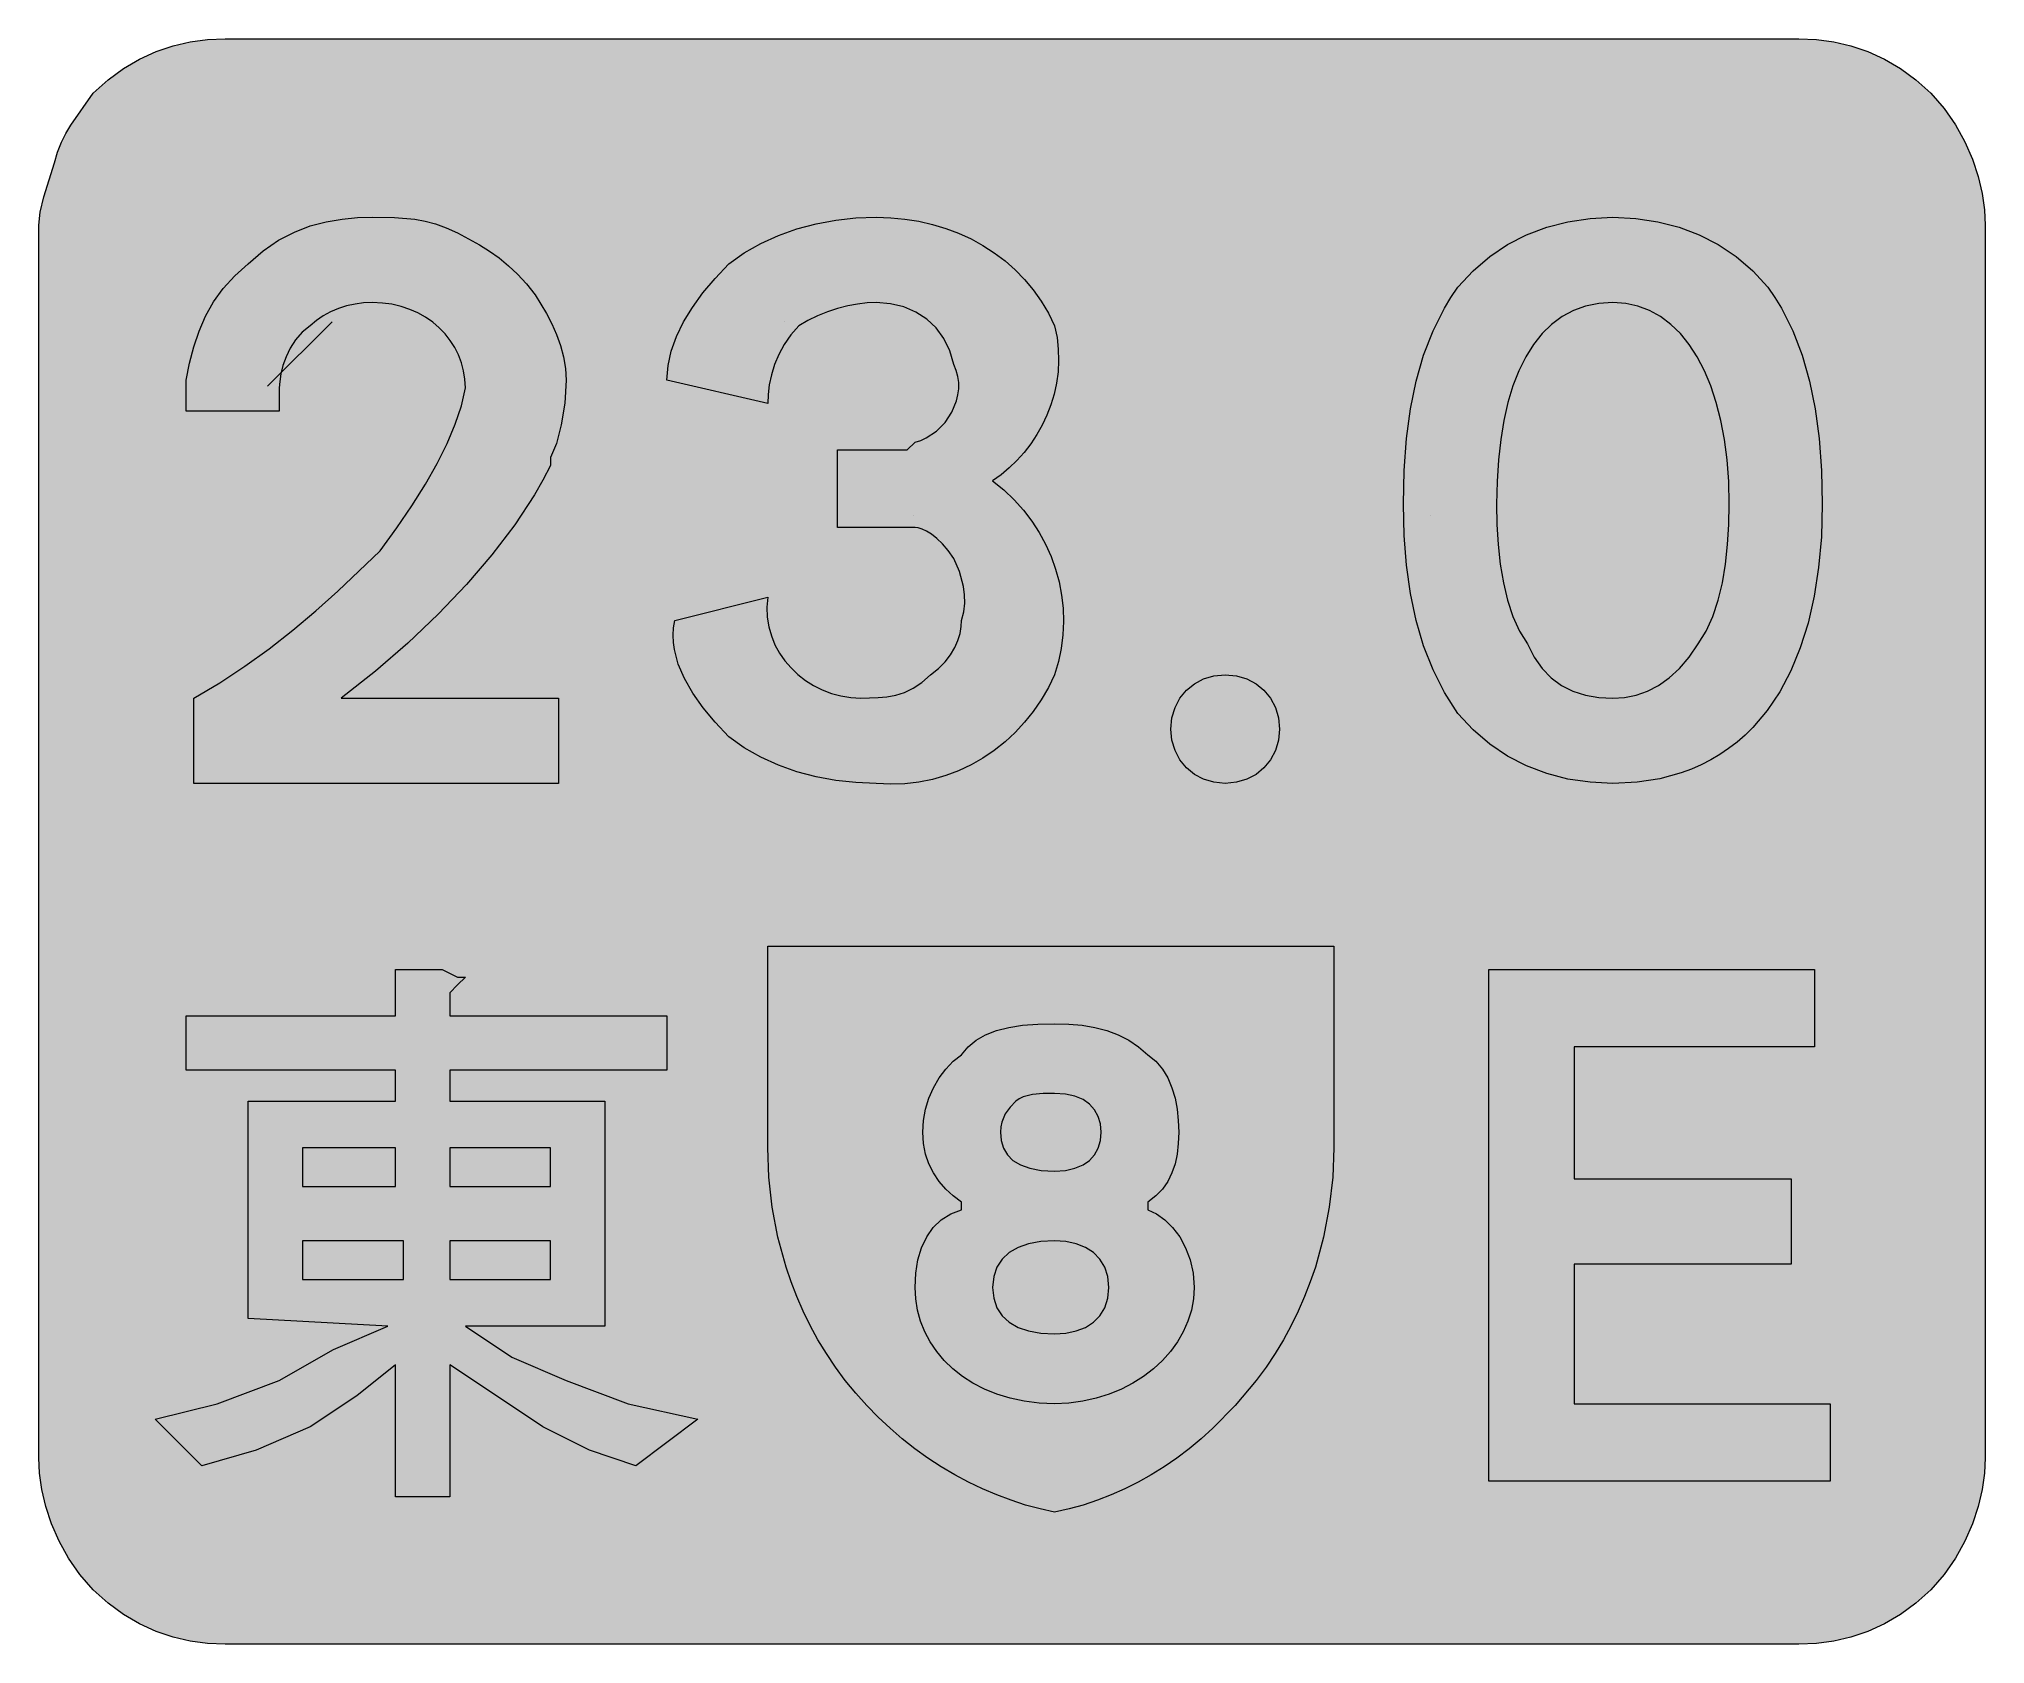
# Model space of a CAD drawing. Header units: metres. Extents: x 133 to 434, y 11 to 259.
import ezdxf

# ---------------------------------------------------------------- set-up
doc = ezdxf.new("R2010")
doc.units = ezdxf.units.M
for name, color, linetype, true_color in [('FILL_BLACK_000000', 7, 'Continuous', 0x000000), ('FILL_LIME_00FF00', 7, 'Continuous', 0x00ff00), ('FILL_WHITE_FFFFFF', 7, 'Continuous', 0xffffff), ('FILL_YELLOW_FFFF00', 7, 'Continuous', 0xffff00), ('STROKE_WHITE_FFFFFF', 7, 'Continuous', 0xffffff)]:
    doc.layers.add(name, color=color, linetype=linetype, true_color=true_color)

msp = doc.modelspace()

# ---------------------------------------------------------------- hatches: boundary and pattern name
at = {"layer": 'FILL_BLACK_000000', "true_color": 0x000000}
h = msp.add_hatch(color=7, dxfattribs=at)
h.dxf.hatch_style = 1
h.paths.add_polyline_path([(283.35, 49.08), (281.31, 49.7), (279.39, 50.48), (277.61, 51.4), (275.98, 52.46), (274.5, 53.64), (273.17, 54.93), (272, 56.33), (271, 57.81), (270.17, 59.38), (269.51, 61.01), (269.04, 62.71), (268.75, 64.46), (268.65, 66.24), (268.76, 68.43), (269.1, 70.48), (269.66, 72.36), (270.45, 74.04), (271.46, 75.5), (272.7, 76.7), (274.16, 77.63), (275.85, 78.24), (275.85, 79.44), (274.56, 80.4), (273.39, 81.46), (272.37, 82.65), (271.5, 83.94), (270.8, 85.35), (270.28, 86.86), (269.96, 88.5), (269.85, 90.24), (269.96, 92.04), (270.28, 93.8), (270.8, 95.51), (271.5, 97.14), (272.37, 98.65), (273.39, 100.03), (274.56, 101.23), (275.85, 102.24), (276.86, 103.48), (278.1, 104.51), (279.56, 105.34), (281.25, 105.99), (283.16, 106.47), (285.3, 106.8), (287.66, 106.98), (290.25, 107.04), (292.44, 106.98), (294.53, 106.8), (296.49, 106.47), (298.35, 105.99), (300.09, 105.34), (301.73, 104.51), (303.24, 103.48), (304.65, 102.24), (305.89, 101.23), (306.92, 100.03), (307.75, 98.65), (308.4, 97.14), (308.88, 95.51), (309.21, 93.8), (309.39, 92.04), (309.45, 90.24), (309.39, 88.5), (309.21, 86.86), (308.88, 85.35), (308.4, 83.94), (307.75, 82.65), (306.92, 81.46), (305.89, 80.4), (304.65, 79.44), (304.65, 78.24), (305.99, 77.63), (307.29, 76.7), (308.51, 75.5), (309.6, 74.04), (310.52, 72.36), (311.23, 70.48), (311.69, 68.43), (311.85, 66.24), (311.74, 64.46), (311.41, 62.71), (310.88, 61.01), (310.16, 59.38), (309.26, 57.81), (308.18, 56.33), (306.94, 54.93), (305.55, 53.64), (304.02, 52.46), (302.36, 51.4), (300.58, 50.48), (298.69, 49.7), (296.7, 49.08), (294.62, 48.62), (292.47, 48.34), (290.25, 48.24), (287.83, 48.34), (285.53, 48.62), (283.35, 49.08)])
h.paths.add_polyline_path([(284.58, 72.43), (283.2, 71.64), (282.11, 70.63), (281.31, 69.39), (280.82, 67.93), (280.65, 66.24), (280.82, 64.55), (281.31, 63.09), (282.11, 61.85), (283.2, 60.84), (284.58, 60.05), (286.22, 59.49), (288.11, 59.15), (290.25, 59.04), (291.99, 59.15), (293.59, 59.49), (295.02, 60.05), (296.25, 60.84), (297.26, 61.85), (298.01, 63.09), (298.49, 64.55), (298.65, 66.24), (298.49, 67.93), (298.01, 69.39), (297.26, 70.63), (296.25, 71.64), (295.02, 72.43), (293.59, 72.99), (291.99, 73.33), (290.25, 73.44), (288.11, 73.33), (286.22, 72.99), (284.58, 72.43)], flags=16)
h.paths.add_polyline_path([(297, 92.7), (296.44, 93.72), (295.65, 94.59), (294.64, 95.29), (293.4, 95.81), (291.94, 96.13), (290.25, 96.24), (288.47, 96.22), (286.8, 96.09), (285.36, 95.73), (284.75, 95.44), (284.25, 95.04), (283.37, 94.12), (282.6, 93.09), (282.06, 91.83), (281.9, 91.09), (281.85, 90.24), (281.96, 88.95), (282.32, 87.78), (282.93, 86.76), (283.8, 85.89), (284.96, 85.19), (286.41, 84.67), (288.17, 84.35), (290.25, 84.24), (291.94, 84.35), (293.4, 84.67), (294.64, 85.19), (295.65, 85.89), (296.44, 86.76), (297, 87.78), (297.34, 88.95), (297.45, 90.24), (297.34, 91.53), (297, 92.7)], flags=16)
at = {"layer": 'FILL_LIME_00FF00', "true_color": 0x00ff00}
h = msp.add_hatch(color=7, dxfattribs=at)
h.dxf.hatch_style = 1
h.paths.add_polyline_path([(405.45, 259.44), (408.15, 259.33), (410.83, 258.97), (413.49, 258.36), (416.1, 257.49), (418.66, 256.33), (421.14, 254.88), (423.55, 253.12), (425.85, 251.04), (427.93, 248.69), (429.69, 246.16), (431.14, 243.53), (432.3, 240.84), (433.17, 238.15), (433.78, 235.51), (434.14, 232.99), (434.25, 230.64), (434.25, 39.84), (434.14, 37.49), (433.78, 34.96), (433.17, 32.33), (432.3, 29.64), (431.14, 26.95), (429.69, 24.31), (427.93, 21.79), (425.85, 19.44), (423.55, 17.36), (421.14, 15.6), (418.66, 14.15), (416.1, 12.99), (413.49, 12.12), (410.83, 11.51), (408.15, 11.15), (405.45, 11.04), (161.85, 11.04), (159.15, 11.15), (156.47, 11.51), (153.81, 12.12), (151.2, 12.99), (148.64, 14.15), (146.16, 15.6), (143.75, 17.36), (141.45, 19.44), (139.37, 21.79), (137.61, 24.31), (136.16, 26.95), (135, 29.64), (134.13, 32.33), (133.52, 34.96), (133.16, 37.49), (133.05, 39.84), (133.05, 230.64), (133.26, 232.65), (133.8, 234.99), (135.45, 240.24), (135.95, 241.93), (136.56, 243.45), (137.24, 244.82), (138, 246.09), (141.45, 251.04), (143.75, 253.12), (146.16, 254.88), (148.64, 256.33), (151.2, 257.49), (153.81, 258.36), (156.47, 258.97), (159.15, 259.33), (161.85, 259.44), (405.45, 259.44)])
at = {"layer": 'FILL_WHITE_FFFFFF', "true_color": 0xffffff}
h = msp.add_hatch(color=7, dxfattribs=at)
h.dxf.hatch_style = 1
h.paths.add_polyline_path([(155.85, 201.84), (155.85, 206.64), (156.36, 209.28), (157.01, 211.81), (157.83, 214.23), (158.85, 216.54), (160.09, 218.73), (161.59, 220.81), (163.36, 222.78), (165.45, 224.64), (167.75, 226.67), (170.14, 228.3), (172.58, 229.55), (175.05, 230.49), (177.52, 231.14), (179.96, 231.56), (182.35, 231.78), (184.65, 231.84), (188.06, 231.8), (191.25, 231.54), (192.83, 231.25), (194.44, 230.83), (196.1, 230.23), (197.85, 229.44), (201.24, 227.6), (202.81, 226.61), (204.3, 225.54), (205.74, 224.35), (207.13, 223.03), (208.5, 221.53), (209.85, 219.84), (211.61, 216.93), (212.42, 215.35), (213.15, 213.69), (213.76, 211.98), (214.24, 210.22), (214.54, 208.44), (214.65, 206.64), (214.44, 203.08), (213.9, 199.74), (213.13, 196.85), (212.25, 194.64), (212.25, 193.44), (211.06, 191.18), (209.73, 188.89), (206.68, 184.27), (203.16, 179.62), (199.2, 174.99), (194.85, 170.41), (190.14, 165.93), (185.13, 161.6), (179.85, 157.44), (213.45, 157.44), (213.45, 144.24), (157.05, 144.24), (157.05, 157.44), (161.04, 159.8), (164.93, 162.35), (168.69, 165.08), (172.35, 167.94), (175.89, 170.92), (179.33, 173.98), (185.85, 180.24), (188.44, 183.78), (190.78, 187.21), (192.87, 190.53), (194.7, 193.74), (196.24, 196.83), (197.49, 199.81), (198.43, 202.68), (199.05, 205.44), (198.98, 206.77), (198.78, 208.07), (198.44, 209.33), (197.98, 210.54), (197.4, 211.69), (196.71, 212.78), (195.91, 213.8), (195, 214.74), (194, 215.6), (192.9, 216.36), (191.71, 217.03), (190.44, 217.59), (189.1, 218.04), (187.68, 218.37), (186.2, 218.57), (184.65, 218.64), (183.3, 218.58), (181.97, 218.41), (180.66, 218.13), (179.4, 217.74), (178.19, 217.23), (177.06, 216.61), (176, 215.88), (175.05, 215.04), (173.81, 214.04), (172.78, 212.86), (171.95, 211.58), (171.3, 210.24), (170.82, 208.9), (170.49, 207.61), (170.31, 206.44), (170.25, 205.44), (170.25, 201.84), (155.85, 201.84)])
h = msp.add_hatch(color=7, dxfattribs=at)
h.dxf.hatch_style = 1
h.paths.add_polyline_path([(256.65, 183.84), (256.65, 195.84), (266.25, 195.84), (267.45, 195.84), (268.65, 197.04), (269.53, 197.32), (270.38, 197.7), (271.95, 198.75), (273.29, 200.1), (274.35, 201.69), (275.07, 203.45), (275.29, 204.37), (275.4, 205.31), (275.4, 206.25), (275.28, 207.2), (275.03, 208.13), (274.65, 209.04), (274.04, 211.18), (273.11, 213.07), (271.91, 214.71), (270.45, 216.09), (268.77, 217.18), (266.89, 217.98), (264.84, 218.47), (262.65, 218.64), (261.25, 218.58), (259.76, 218.41), (258.22, 218.13), (256.65, 217.74), (255.08, 217.23), (253.54, 216.61), (252.05, 215.88), (250.65, 215.04), (249.41, 213.64), (248.38, 212.15), (247.55, 210.61), (246.9, 209.04), (246.42, 207.47), (246.09, 205.93), (245.91, 204.44), (245.85, 203.04), (230.25, 206.64), (230.42, 208.89), (230.91, 211.14), (231.71, 213.39), (232.8, 215.64), (234.18, 217.89), (235.82, 220.14), (237.71, 222.39), (239.85, 224.64), (242.21, 226.33), (244.76, 227.79), (247.49, 229.03), (250.35, 230.04), (253.33, 230.83), (256.39, 231.39), (259.5, 231.73), (262.65, 231.84), (264.88, 231.77), (267.08, 231.56), (269.24, 231.22), (271.35, 230.73), (273.4, 230.12), (275.39, 229.37), (277.31, 228.5), (279.15, 227.49), (280.91, 226.36), (282.57, 225.1), (284.14, 223.72), (285.6, 222.22), (286.95, 220.6), (288.18, 218.86), (289.28, 217.01), (290.25, 215.04), (290.62, 213.24), (290.82, 211.45), (290.87, 209.67), (290.78, 207.91), (290.54, 206.19), (290.17, 204.49), (289.67, 202.84), (289.05, 201.24), (288.32, 199.69), (287.48, 198.21), (286.55, 196.8), (285.53, 195.46), (284.42, 194.21), (283.23, 193.06), (281.97, 192), (280.65, 191.04), (282.38, 189.64), (283.97, 188.13), (285.41, 186.52), (286.71, 184.83), (287.86, 183.07), (288.86, 181.23), (289.7, 179.34), (290.4, 177.39), (290.94, 175.4), (291.33, 173.38), (291.55, 171.33), (291.62, 169.27), (291.52, 167.2), (291.26, 165.13), (290.84, 163.08), (290.25, 161.04), (289.28, 159.06), (288.18, 157.17), (286.95, 155.38), (285.6, 153.69), (284.14, 152.12), (282.57, 150.66), (280.91, 149.33), (279.15, 148.14), (277.31, 147.09), (275.39, 146.18), (273.4, 145.43), (271.35, 144.84), (269.24, 144.42), (267.08, 144.17), (264.88, 144.11), (262.65, 144.24), (259.5, 144.35), (256.39, 144.69), (253.33, 145.25), (250.35, 146.04), (247.49, 147.05), (244.76, 148.29), (242.21, 149.75), (239.85, 151.44), (237.72, 153.69), (235.84, 155.94), (234.24, 158.19), (232.95, 160.44), (232, 162.69), (231.41, 164.94), (231.27, 166.06), (231.22, 167.19), (231.28, 168.31), (231.45, 169.44), (245.85, 173.04), (245.72, 171.48), (245.78, 169.96), (246.01, 168.48), (246.41, 167.06), (246.97, 165.7), (247.66, 164.41), (248.5, 163.21), (249.45, 162.09), (250.52, 161.07), (251.69, 160.16), (252.95, 159.37), (254.29, 158.7), (255.7, 158.16), (257.17, 157.77), (258.69, 157.52), (260.25, 157.44), (262.95, 157.5), (264.3, 157.63), (265.65, 157.89), (267, 158.32), (268.35, 158.96), (269.7, 159.85), (271.05, 161.04), (272.29, 161.99), (273.32, 163.03), (274.15, 164.12), (274.8, 165.24), (275.28, 166.36), (275.61, 167.45), (275.79, 168.49), (275.85, 169.44), (276.19, 170.79), (276.34, 172.12), (276.31, 173.43), (276.15, 174.69), (275.51, 177.03), (274.65, 179.04), (273.75, 180.28), (272.87, 181.31), (272.01, 182.14), (271.2, 182.79), (270.44, 183.27), (269.76, 183.6), (269.15, 183.78), (268.65, 183.84), (256.65, 183.84)])
h = msp.add_hatch(color=7, dxfattribs=at)
h.dxf.hatch_style = 1
h.paths.add_polyline_path([(345.33, 202.18), (346.2, 206.49), (347.36, 210.51), (348.81, 214.27), (350.57, 217.78), (351.57, 219.44), (352.65, 221.04), (355.01, 223.57), (357.58, 225.76), (360.35, 227.62), (363.3, 229.14), (366.42, 230.32), (369.69, 231.16), (373.11, 231.67), (376.65, 231.84), (380.19, 231.67), (383.61, 231.16), (386.88, 230.32), (390, 229.14), (392.95, 227.62), (395.72, 225.76), (398.29, 223.57), (400.65, 221.04), (401.73, 219.44), (402.73, 217.78), (404.49, 214.27), (405.94, 210.51), (407.1, 206.49), (407.97, 202.18), (408.58, 197.58), (408.94, 192.67), (409.05, 187.44), (408.91, 182.41), (408.49, 177.66), (407.81, 173.2), (406.86, 169.05), (405.64, 165.19), (404.18, 161.64), (402.46, 158.41), (400.5, 155.49), (398.3, 152.9), (397.11, 151.72), (395.87, 150.63), (394.56, 149.62), (393.2, 148.7), (391.79, 147.86), (390.32, 147.11), (388.79, 146.44), (387.22, 145.86), (383.9, 144.96), (380.38, 144.42), (376.65, 144.24), (373.11, 144.41), (369.69, 144.91), (366.42, 145.76), (363.3, 146.94), (360.35, 148.46), (357.58, 150.31), (355.01, 152.51), (352.65, 155.04), (350.57, 158.3), (348.81, 161.79), (347.36, 165.5), (346.2, 169.44), (345.33, 173.6), (344.72, 177.99), (344.36, 182.6), (344.25, 187.44), (344.36, 192.67), (344.72, 197.58), (345.33, 202.18)])
h.paths.add_polyline_path([(380.23, 157.91), (381.99, 158.52), (383.7, 159.39), (385.36, 160.55), (386.94, 162), (388.45, 163.76), (389.85, 165.84), (391.09, 167.8), (392.12, 170.06), (392.95, 172.57), (393.6, 175.29), (394.08, 178.18), (394.41, 181.2), (394.59, 184.3), (394.65, 187.44), (394.57, 190.95), (394.32, 194.29), (393.91, 197.45), (393.36, 200.41), (392.65, 203.18), (391.8, 205.75), (390.82, 208.1), (389.7, 210.24), (388.46, 212.15), (387.09, 213.83), (385.61, 215.27), (384.02, 216.46), (382.32, 217.41), (380.52, 218.09), (378.63, 218.5), (376.65, 218.64), (374.47, 218.5), (372.43, 218.09), (370.53, 217.41), (368.78, 216.46), (367.16, 215.27), (365.68, 213.83), (364.35, 212.15), (363.15, 210.24), (362.1, 208.1), (361.18, 205.75), (360.41, 203.18), (359.78, 200.41), (359.28, 197.45), (358.93, 194.29), (358.72, 190.95), (358.65, 187.44), (358.71, 184.3), (358.89, 181.2), (359.22, 178.18), (359.7, 175.29), (360.35, 172.57), (361.18, 170.06), (362.21, 167.8), (363.45, 165.84), (364.46, 163.76), (365.68, 162), (367.1, 160.55), (368.7, 159.39), (370.47, 158.52), (372.39, 157.91), (374.46, 157.55), (376.65, 157.44), (378.45, 157.55), (380.23, 157.91)], flags=16)
h = msp.add_hatch(color=7, dxfattribs=at)
h.dxf.hatch_style = 1
h.paths.add_polyline_path([(324.89, 150.9), (324.41, 149.3), (323.66, 147.87), (322.65, 146.64), (321.42, 145.63), (319.99, 144.88), (318.39, 144.4), (316.65, 144.24), (314.91, 144.4), (313.31, 144.88), (311.88, 145.63), (310.65, 146.64), (309.64, 147.87), (308.89, 149.3), (308.41, 150.9), (308.25, 152.64), (308.41, 154.38), (308.89, 155.98), (309.64, 157.41), (310.65, 158.64), (311.88, 159.65), (313.31, 160.4), (314.91, 160.88), (316.65, 161.04), (318.39, 160.88), (319.99, 160.4), (321.42, 159.65), (322.65, 158.64), (323.66, 157.41), (324.41, 155.98), (324.89, 154.38), (325.05, 152.64), (324.89, 150.9)])
h = msp.add_hatch(color=7, dxfattribs=at)
h.dxf.hatch_style = 1
h.paths.add_polyline_path([(196.65, 111.84), (196.65, 108.24), (230.25, 108.24), (230.25, 99.84), (196.65, 99.84), (196.65, 95.04), (220.65, 95.04), (220.65, 60.24), (199.05, 60.24), (206.25, 55.44), (214.65, 51.84), (224.25, 48.24), (235.05, 45.84), (225.45, 38.64), (218.25, 41.04), (211.05, 44.64), (203.85, 49.44), (196.65, 54.24), (196.65, 33.84), (188.25, 33.84), (188.25, 54.24), (182.25, 49.44), (175.05, 44.64), (166.65, 41.04), (158.25, 38.64), (151.05, 45.84), (160.65, 48.24), (170.25, 51.84), (178.65, 56.64), (187.05, 60.24), (165.45, 61.44), (165.45, 95.04), (188.25, 95.04), (188.25, 99.84), (155.85, 99.84), (155.85, 108.24), (188.25, 108.24), (188.25, 115.44), (195.45, 115.44), (197.85, 114.24), (199.05, 114.24), (197.85, 113.04), (196.65, 111.84)])
h.paths.add_polyline_path([(188.25, 81.84), (188.25, 87.84), (173.85, 87.84), (173.85, 81.84), (188.25, 81.84)], flags=16)
h.paths.add_polyline_path([(196.65, 67.44), (212.25, 67.44), (212.25, 73.44), (196.65, 73.44), (196.65, 67.44)], flags=16)
h.paths.add_polyline_path([(196.65, 87.84), (196.65, 81.84), (212.25, 81.84), (212.25, 87.84), (196.65, 87.84)], flags=16)
h.paths.add_polyline_path([(189.45, 73.44), (173.85, 73.44), (173.85, 67.44), (189.45, 67.44), (189.45, 73.44)], flags=16)
h = msp.add_hatch(color=7, dxfattribs=at)
h.dxf.hatch_style = 1
h.paths.add_polyline_path([(357.45, 115.44), (407.85, 115.44), (407.85, 103.44), (370.65, 103.44), (370.65, 83.04), (404.25, 83.04), (404.25, 69.84), (370.65, 69.84), (370.65, 48.24), (410.25, 48.24), (410.25, 36.24), (357.45, 36.24), (357.45, 115.44)])
at = {"layer": 'FILL_YELLOW_FFFF00', "true_color": 0xffff00}
h = msp.add_hatch(color=7, dxfattribs=at)
h.dxf.hatch_style = 1
h.paths.add_polyline_path([(288, 31.95), (285.76, 32.56), (283.52, 33.29), (281.31, 34.12), (279.11, 35.06), (276.94, 36.1), (274.8, 37.25), (272.7, 38.49), (270.64, 39.83), (268.63, 41.27), (266.67, 42.81), (264.77, 44.43), (262.93, 46.15), (261.16, 47.96), (259.47, 49.86), (257.85, 51.84), (256.33, 53.89), (254.92, 56), (253.62, 58.14), (252.43, 60.33), (251.34, 62.56), (250.36, 64.81), (249.48, 67.09), (248.7, 69.39), (247.43, 74.02), (246.54, 78.67), (246.02, 83.29), (245.85, 87.84), (245.85, 119.04), (333.45, 119.04), (333.45, 87.84), (333.28, 83.29), (332.76, 78.67), (331.87, 74.02), (330.6, 69.39), (329.82, 67.09), (328.94, 64.81), (327.96, 62.56), (326.87, 60.33), (325.68, 58.14), (324.38, 56), (322.97, 53.89), (321.45, 51.84), (318.19, 47.96), (314.72, 44.43), (312.91, 42.81), (311.05, 41.27), (309.15, 39.83), (307.2, 38.49), (305.21, 37.25), (303.18, 36.1), (301.11, 35.06), (299.01, 34.12), (296.87, 33.29), (294.69, 32.56), (292.49, 31.95), (290.25, 31.44), (288, 31.95)])

# ---------------------------------------------------------------- linework, layer by layer
at = {"layer": 'FILL_BLACK_000000', "lineweight": 0, "true_color": 0x000000}
for points in [[(283.35, 49.08), (281.31, 49.7), (279.39, 50.48), (277.61, 51.4), (275.98, 52.46), (274.5, 53.64), (273.17, 54.93), (272, 56.33), (271, 57.81), (270.17, 59.38), (269.51, 61.01), (269.04, 62.71), (268.75, 64.46), (268.65, 66.24), (268.76, 68.43), (269.1, 70.48), (269.66, 72.36), (270.45, 74.04), (271.46, 75.5), (272.7, 76.7), (274.16, 77.63), (275.85, 78.24), (275.85, 79.44), (274.56, 80.4), (273.39, 81.46), (272.37, 82.65), (271.5, 83.94), (270.8, 85.35), (270.28, 86.86), (269.96, 88.5), (269.85, 90.24), (269.96, 92.04), (270.28, 93.8), (270.8, 95.51), (271.5, 97.14), (272.37, 98.65), (273.39, 100.03), (274.56, 101.23), (275.85, 102.24), (276.86, 103.48), (278.1, 104.51), (279.56, 105.34), (281.25, 105.99), (283.16, 106.47), (285.3, 106.8), (287.66, 106.98), (290.25, 107.04), (292.44, 106.98), (294.53, 106.8), (296.49, 106.47), (298.35, 105.99), (300.09, 105.34), (301.73, 104.51), (303.24, 103.48), (304.65, 102.24), (305.89, 101.23), (306.92, 100.03), (307.75, 98.65), (308.4, 97.14), (308.88, 95.51), (309.21, 93.8), (309.39, 92.04), (309.45, 90.24), (309.39, 88.5), (309.21, 86.86), (308.88, 85.35), (308.4, 83.94), (307.75, 82.65), (306.92, 81.46), (305.89, 80.4), (304.65, 79.44), (304.65, 78.24), (305.99, 77.63), (307.29, 76.7), (308.51, 75.5), (309.6, 74.04), (310.52, 72.36), (311.23, 70.48), (311.69, 68.43), (311.85, 66.24), (311.74, 64.46), (311.41, 62.71), (310.88, 61.01), (310.16, 59.38), (309.26, 57.81), (308.18, 56.33), (306.94, 54.93), (305.55, 53.64), (304.02, 52.46), (302.36, 51.4), (300.58, 50.48), (298.69, 49.7), (296.7, 49.08), (294.62, 48.62), (292.47, 48.34), (290.25, 48.24), (287.83, 48.34), (285.53, 48.62)], [(297, 92.7), (296.44, 93.72), (295.65, 94.59), (294.64, 95.29), (293.4, 95.81), (291.94, 96.13), (290.25, 96.24), (288.47, 96.22), (286.8, 96.09), (285.36, 95.73), (284.75, 95.44), (284.25, 95.04), (283.37, 94.12), (282.6, 93.09), (282.06, 91.83), (281.9, 91.09), (281.85, 90.24), (281.96, 88.95), (282.32, 87.78), (282.93, 86.76), (283.8, 85.89), (284.96, 85.19), (286.41, 84.67), (288.17, 84.35), (290.25, 84.24), (291.94, 84.35), (293.4, 84.67), (294.64, 85.19), (295.65, 85.89), (296.44, 86.76), (297, 87.78), (297.34, 88.95), (297.45, 90.24), (297.34, 91.53)], [(284.58, 72.43), (283.2, 71.64), (282.11, 70.63), (281.31, 69.39), (280.82, 67.93), (280.65, 66.24), (280.82, 64.55), (281.31, 63.09), (282.11, 61.85), (283.2, 60.84), (284.58, 60.05), (286.22, 59.49), (288.11, 59.15), (290.25, 59.04), (291.99, 59.15), (293.59, 59.49), (295.02, 60.05), (296.25, 60.84), (297.26, 61.85), (298.01, 63.09), (298.49, 64.55), (298.65, 66.24), (298.49, 67.93), (298.01, 69.39), (297.26, 70.63), (296.25, 71.64), (295.02, 72.43), (293.59, 72.99), (291.99, 73.33), (290.25, 73.44), (288.11, 73.33), (286.22, 72.99)]]:
    msp.add_lwpolyline(points, close=True, dxfattribs=at)
at = {"layer": 'FILL_LIME_00FF00', "lineweight": 0, "true_color": 0x00ff00}
msp.add_lwpolyline([(405.45, 259.44), (408.15, 259.33), (410.83, 258.97), (413.49, 258.36), (416.1, 257.49), (418.66, 256.33), (421.14, 254.88), (423.55, 253.12), (425.85, 251.04), (427.93, 248.69), (429.69, 246.16), (431.14, 243.53), (432.3, 240.84), (433.17, 238.15), (433.78, 235.51), (434.14, 232.99), (434.25, 230.64), (434.25, 39.84), (434.14, 37.49), (433.78, 34.96), (433.17, 32.33), (432.3, 29.64), (431.14, 26.95), (429.69, 24.31), (427.93, 21.79), (425.85, 19.44), (423.55, 17.36), (421.14, 15.6), (418.66, 14.15), (416.1, 12.99), (413.49, 12.12), (410.83, 11.51), (408.15, 11.15), (405.45, 11.04), (161.85, 11.04), (159.15, 11.15), (156.47, 11.51), (153.81, 12.12), (151.2, 12.99), (148.64, 14.15), (146.16, 15.6), (143.75, 17.36), (141.45, 19.44), (139.37, 21.79), (137.61, 24.31), (136.16, 26.95), (135, 29.64), (134.13, 32.33), (133.52, 34.96), (133.16, 37.49), (133.05, 39.84), (133.05, 230.64), (133.26, 232.65), (133.8, 234.99), (135.45, 240.24), (135.95, 241.93), (136.56, 243.45), (137.24, 244.82), (138, 246.09), (141.45, 251.04), (143.75, 253.12), (146.16, 254.88), (148.64, 256.33), (151.2, 257.49), (153.81, 258.36), (156.47, 258.97), (159.15, 259.33), (161.85, 259.44)], close=True, dxfattribs=at)
at = {"layer": 'FILL_WHITE_FFFFFF', "lineweight": 0, "true_color": 0xffffff}
for points in [[(155.85, 201.84), (155.85, 206.64), (156.36, 209.28), (157.01, 211.81), (157.83, 214.23), (158.85, 216.54), (160.09, 218.73), (161.59, 220.81), (163.36, 222.78), (165.45, 224.64), (167.75, 226.67), (170.14, 228.3), (172.58, 229.55), (175.05, 230.49), (177.52, 231.14), (179.96, 231.56), (182.35, 231.78), (184.65, 231.84), (188.06, 231.8), (191.25, 231.54), (192.83, 231.25), (194.44, 230.83), (196.1, 230.23), (197.85, 229.44), (201.24, 227.6), (202.81, 226.61), (204.3, 225.54), (205.74, 224.35), (207.13, 223.03), (208.5, 221.53), (209.85, 219.84), (211.61, 216.93), (212.42, 215.35), (213.15, 213.69), (213.76, 211.98), (214.24, 210.22), (214.54, 208.44), (214.65, 206.64), (214.44, 203.08), (213.9, 199.74), (213.13, 196.85), (212.25, 194.64), (212.25, 193.44), (211.06, 191.18), (209.73, 188.89), (206.68, 184.27), (203.16, 179.62), (199.2, 174.99), (194.85, 170.41), (190.14, 165.93), (185.13, 161.6), (179.85, 157.44), (213.45, 157.44), (213.45, 144.24), (157.05, 144.24), (157.05, 157.44), (161.04, 159.8), (164.93, 162.35), (168.69, 165.08), (172.35, 167.94), (175.89, 170.92), (179.33, 173.98), (185.85, 180.24), (188.44, 183.78), (190.78, 187.21), (192.87, 190.53), (194.7, 193.74), (196.24, 196.83), (197.49, 199.81), (198.43, 202.68), (199.05, 205.44), (198.98, 206.77), (198.78, 208.07), (198.44, 209.33), (197.98, 210.54), (197.4, 211.69), (196.71, 212.78), (195.91, 213.8), (195, 214.74), (194, 215.6), (192.9, 216.36), (191.71, 217.03), (190.44, 217.59), (189.1, 218.04), (187.68, 218.37), (186.2, 218.57), (184.65, 218.64), (183.3, 218.58), (181.97, 218.41), (180.66, 218.13), (179.4, 217.74), (178.19, 217.23), (177.06, 216.61), (176, 215.88), (175.05, 215.04), (173.81, 214.04), (172.78, 212.86), (171.95, 211.58), (171.3, 210.24), (170.82, 208.9), (170.49, 207.61), (170.31, 206.44), (170.25, 205.44), (170.25, 201.84)], [(256.65, 183.84), (256.65, 195.84), (266.25, 195.84), (267.45, 195.84), (268.65, 197.04), (269.53, 197.32), (270.38, 197.7), (271.95, 198.75), (273.29, 200.1), (274.35, 201.69), (275.07, 203.45), (275.29, 204.37), (275.4, 205.31), (275.4, 206.25), (275.28, 207.2), (275.03, 208.13), (274.65, 209.04), (274.04, 211.18), (273.11, 213.07), (271.91, 214.71), (270.45, 216.09), (268.77, 217.18), (266.89, 217.98), (264.84, 218.47), (262.65, 218.64), (261.25, 218.58), (259.76, 218.41), (258.22, 218.13), (256.65, 217.74), (255.08, 217.23), (253.54, 216.61), (252.05, 215.88), (250.65, 215.04), (249.41, 213.64), (248.38, 212.15), (247.55, 210.61), (246.9, 209.04), (246.42, 207.47), (246.09, 205.93), (245.91, 204.44), (245.85, 203.04), (230.25, 206.64), (230.42, 208.89), (230.91, 211.14), (231.71, 213.39), (232.8, 215.64), (234.18, 217.89), (235.82, 220.14), (237.71, 222.39), (239.85, 224.64), (242.21, 226.33), (244.76, 227.79), (247.49, 229.03), (250.35, 230.04), (253.33, 230.83), (256.39, 231.39), (259.5, 231.73), (262.65, 231.84), (264.88, 231.77), (267.08, 231.56), (269.24, 231.22), (271.35, 230.73), (273.4, 230.12), (275.39, 229.37), (277.31, 228.5), (279.15, 227.49), (280.91, 226.36), (282.57, 225.1), (284.14, 223.72), (285.6, 222.22), (286.95, 220.6), (288.18, 218.86), (289.28, 217.01), (290.25, 215.04), (290.62, 213.24), (290.82, 211.45), (290.87, 209.67), (290.78, 207.91), (290.54, 206.19), (290.17, 204.49), (289.67, 202.84), (289.05, 201.24), (288.32, 199.69), (287.48, 198.21), (286.55, 196.8), (285.53, 195.46), (284.42, 194.21), (283.23, 193.06), (281.97, 192), (280.65, 191.04), (282.38, 189.64), (283.97, 188.13), (285.41, 186.52), (286.71, 184.83), (287.86, 183.07), (288.86, 181.23), (289.7, 179.34), (290.4, 177.39), (290.94, 175.4), (291.33, 173.38), (291.55, 171.33), (291.62, 169.27), (291.52, 167.2), (291.26, 165.13), (290.84, 163.08), (290.25, 161.04), (289.28, 159.06), (288.18, 157.17), (286.95, 155.38), (285.6, 153.69), (284.14, 152.12), (282.57, 150.66), (280.91, 149.33), (279.15, 148.14), (277.31, 147.09), (275.39, 146.18), (273.4, 145.43), (271.35, 144.84), (269.24, 144.42), (267.08, 144.17), (264.88, 144.11), (262.65, 144.24), (259.5, 144.35), (256.39, 144.69), (253.33, 145.25), (250.35, 146.04), (247.49, 147.05), (244.76, 148.29), (242.21, 149.75), (239.85, 151.44), (237.72, 153.69), (235.84, 155.94), (234.24, 158.19), (232.95, 160.44), (232, 162.69), (231.41, 164.94), (231.27, 166.06), (231.22, 167.19), (231.28, 168.31), (231.45, 169.44), (245.85, 173.04), (245.72, 171.48), (245.78, 169.96), (246.01, 168.48), (246.41, 167.06), (246.97, 165.7), (247.66, 164.41), (248.5, 163.21), (249.45, 162.09), (250.52, 161.07), (251.69, 160.16), (252.95, 159.37), (254.29, 158.7), (255.7, 158.16), (257.17, 157.77), (258.69, 157.52), (260.25, 157.44), (262.95, 157.5), (264.3, 157.63), (265.65, 157.89), (267, 158.32), (268.35, 158.96), (269.7, 159.85), (271.05, 161.04), (272.29, 161.99), (273.32, 163.03), (274.15, 164.12), (274.8, 165.24), (275.28, 166.36), (275.61, 167.45), (275.79, 168.49), (275.85, 169.44), (276.19, 170.79), (276.34, 172.12), (276.31, 173.43), (276.15, 174.69), (275.51, 177.03), (274.65, 179.04), (273.75, 180.28), (272.87, 181.31), (272.01, 182.14), (271.2, 182.79), (270.44, 183.27), (269.76, 183.6), (269.15, 183.78), (268.65, 183.84)], [(345.33, 202.18), (346.2, 206.49), (347.36, 210.51), (348.81, 214.27), (350.57, 217.78), (351.57, 219.44), (352.65, 221.04), (355.01, 223.57), (357.58, 225.76), (360.35, 227.62), (363.3, 229.14), (366.42, 230.32), (369.69, 231.16), (373.11, 231.67), (376.65, 231.84), (380.19, 231.67), (383.61, 231.16), (386.88, 230.32), (390, 229.14), (392.95, 227.62), (395.72, 225.76), (398.29, 223.57), (400.65, 221.04), (401.73, 219.44), (402.73, 217.78), (404.49, 214.27), (405.94, 210.51), (407.1, 206.49), (407.97, 202.18), (408.58, 197.58), (408.94, 192.67), (409.05, 187.44), (408.91, 182.41), (408.49, 177.66), (407.81, 173.2), (406.86, 169.05), (405.64, 165.19), (404.18, 161.64), (402.46, 158.41), (400.5, 155.49), (398.3, 152.9), (397.11, 151.72), (395.87, 150.63), (394.56, 149.62), (393.2, 148.7), (391.79, 147.86), (390.32, 147.11), (388.79, 146.44), (387.22, 145.86), (383.9, 144.96), (380.38, 144.42), (376.65, 144.24), (373.11, 144.41), (369.69, 144.91), (366.42, 145.76), (363.3, 146.94), (360.35, 148.46), (357.58, 150.31), (355.01, 152.51), (352.65, 155.04), (350.57, 158.3), (348.81, 161.79), (347.36, 165.5), (346.2, 169.44), (345.33, 173.6), (344.72, 177.99), (344.36, 182.6), (344.25, 187.44), (344.36, 192.67), (344.72, 197.58)], [(380.23, 157.91), (381.99, 158.52), (383.7, 159.39), (385.36, 160.55), (386.94, 162), (388.45, 163.76), (389.85, 165.84), (391.09, 167.8), (392.12, 170.06), (392.95, 172.57), (393.6, 175.29), (394.08, 178.18), (394.41, 181.2), (394.59, 184.3), (394.65, 187.44), (394.57, 190.95), (394.32, 194.29), (393.91, 197.45), (393.36, 200.41), (392.65, 203.18), (391.8, 205.75), (390.82, 208.1), (389.7, 210.24), (388.46, 212.15), (387.09, 213.83), (385.61, 215.27), (384.02, 216.46), (382.32, 217.41), (380.52, 218.09), (378.63, 218.5), (376.65, 218.64), (374.47, 218.5), (372.43, 218.09), (370.53, 217.41), (368.78, 216.46), (367.16, 215.27), (365.68, 213.83), (364.35, 212.15), (363.15, 210.24), (362.1, 208.1), (361.18, 205.75), (360.41, 203.18), (359.78, 200.41), (359.28, 197.45), (358.93, 194.29), (358.72, 190.95), (358.65, 187.44), (358.71, 184.3), (358.89, 181.2), (359.22, 178.18), (359.7, 175.29), (360.35, 172.57), (361.18, 170.06), (362.21, 167.8), (363.45, 165.84), (364.46, 163.76), (365.68, 162), (367.1, 160.55), (368.7, 159.39), (370.47, 158.52), (372.39, 157.91), (374.46, 157.55), (376.65, 157.44), (378.45, 157.55)], [(324.89, 150.9), (324.41, 149.3), (323.66, 147.87), (322.65, 146.64), (321.42, 145.63), (319.99, 144.88), (318.39, 144.4), (316.65, 144.24), (314.91, 144.4), (313.31, 144.88), (311.88, 145.63), (310.65, 146.64), (309.64, 147.87), (308.89, 149.3), (308.41, 150.9), (308.25, 152.64), (308.41, 154.38), (308.89, 155.98), (309.64, 157.41), (310.65, 158.64), (311.88, 159.65), (313.31, 160.4), (314.91, 160.88), (316.65, 161.04), (318.39, 160.88), (319.99, 160.4), (321.42, 159.65), (322.65, 158.64), (323.66, 157.41), (324.41, 155.98), (324.89, 154.38), (325.05, 152.64)], [(196.65, 111.84), (196.65, 108.24), (230.25, 108.24), (230.25, 99.84), (196.65, 99.84), (196.65, 95.04), (220.65, 95.04), (220.65, 60.24), (199.05, 60.24), (206.25, 55.44), (214.65, 51.84), (224.25, 48.24), (235.05, 45.84), (225.45, 38.64), (218.25, 41.04), (211.05, 44.64), (203.85, 49.44), (196.65, 54.24), (196.65, 33.84), (188.25, 33.84), (188.25, 54.24), (182.25, 49.44), (175.05, 44.64), (166.65, 41.04), (158.25, 38.64), (151.05, 45.84), (160.65, 48.24), (170.25, 51.84), (178.65, 56.64), (187.05, 60.24), (165.45, 61.44), (165.45, 95.04), (188.25, 95.04), (188.25, 99.84), (155.85, 99.84), (155.85, 108.24), (188.25, 108.24), (188.25, 115.44), (195.45, 115.44), (197.85, 114.24), (199.05, 114.24), (197.85, 113.04)], [(357.45, 115.44), (407.85, 115.44), (407.85, 103.44), (370.65, 103.44), (370.65, 83.04), (404.25, 83.04), (404.25, 69.84), (370.65, 69.84), (370.65, 48.24), (410.25, 48.24), (410.25, 36.24), (357.45, 36.24)], [(188.25, 81.84), (188.25, 87.84), (173.85, 87.84), (173.85, 81.84)], [(196.65, 87.84), (196.65, 81.84), (212.25, 81.84), (212.25, 87.84)], [(189.45, 73.44), (173.85, 73.44), (173.85, 67.44), (189.45, 67.44)], [(196.65, 67.44), (212.25, 67.44), (212.25, 73.44), (196.65, 73.44)]]:
    msp.add_lwpolyline(points, close=True, dxfattribs=at)
at = {"layer": 'FILL_YELLOW_FFFF00', "lineweight": 0, "true_color": 0xffff00}
msp.add_lwpolyline([(288, 31.95), (285.76, 32.56), (283.52, 33.29), (281.31, 34.12), (279.11, 35.06), (276.94, 36.1), (274.8, 37.25), (272.7, 38.49), (270.64, 39.83), (268.63, 41.27), (266.67, 42.81), (264.77, 44.43), (262.93, 46.15), (261.16, 47.96), (259.47, 49.86), (257.85, 51.84), (256.33, 53.89), (254.92, 56), (253.62, 58.14), (252.43, 60.33), (251.34, 62.56), (250.36, 64.81), (249.48, 67.09), (248.7, 69.39), (247.43, 74.02), (246.54, 78.67), (246.02, 83.29), (245.85, 87.84), (245.85, 119.04), (333.45, 119.04), (333.45, 87.84), (333.28, 83.29), (332.76, 78.67), (331.87, 74.02), (330.6, 69.39), (329.82, 67.09), (328.94, 64.81), (327.96, 62.56), (326.87, 60.33), (325.68, 58.14), (324.38, 56), (322.97, 53.89), (321.45, 51.84), (318.19, 47.96), (314.72, 44.43), (312.91, 42.81), (311.05, 41.27), (309.15, 39.83), (307.2, 38.49), (305.21, 37.25), (303.18, 36.1), (301.11, 35.06), (299.01, 34.12), (296.87, 33.29), (294.69, 32.56), (292.49, 31.95), (290.25, 31.44)], close=True, dxfattribs=at)
at = {"layer": 'STROKE_WHITE_FFFFFF', "lineweight": 0, "true_color": 0xffffff}
for points in [[(168.45, 205.68), (178.45, 215.68)], [(248.45, 215.68), (248.45, 215.68)], [(344.25, 187.44), (344.25, 187.44)], [(268.45, 185.68), (268.45, 185.68)], [(348.45, 185.68), (348.45, 185.68)], [(348.45, 185.68), (348.45, 185.68)], [(348.45, 185.68), (348.45, 185.68)], [(348.45, 185.68), (348.45, 185.68)], [(348.45, 185.68), (348.45, 185.68)]]:
    msp.add_lwpolyline(points, dxfattribs=at)

doc.saveas('drawing.dxf')
